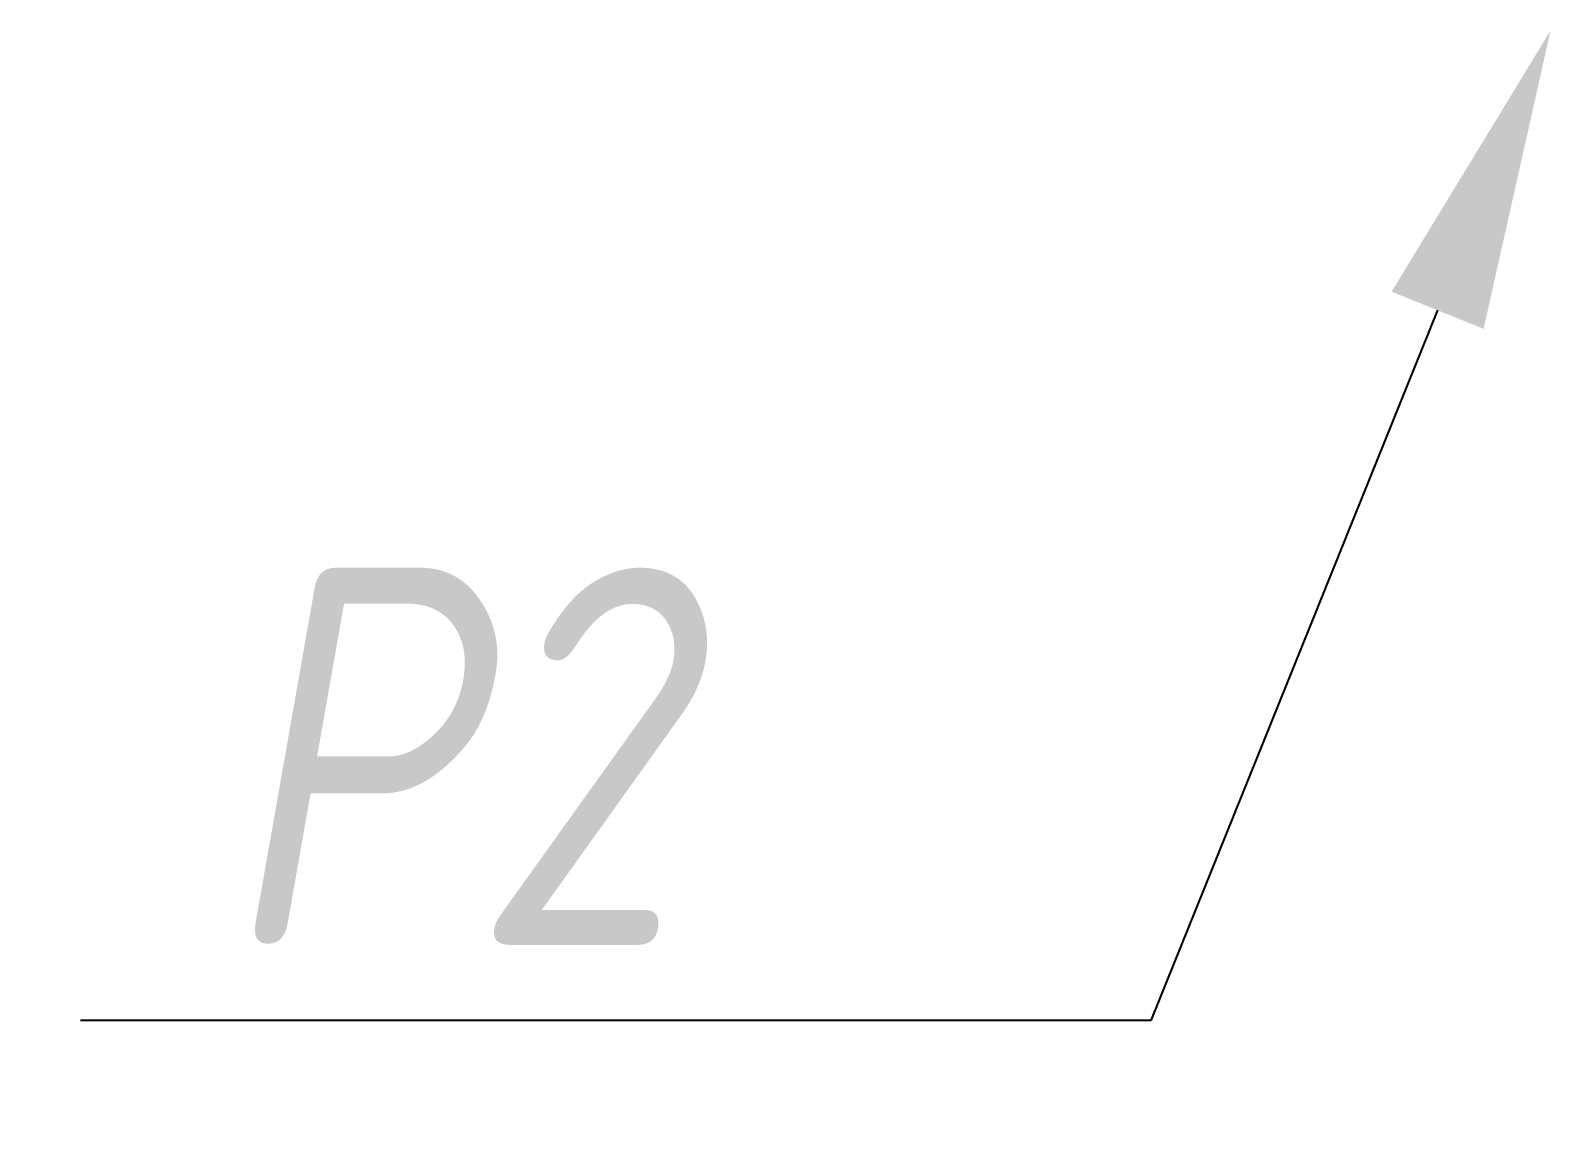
# Model space of a CAD drawing. Header units: millimetres. Extents: x -259793 to 1187961, y -549744 to 43070.
# Drawn here: x 1186954 to 1187961, y -12176 to -11445 of the extents above; entities that cross this region are included whole.
import ezdxf
from ezdxf import colors
from ezdxf.entities.mleader import LeaderData, LeaderLine
from ezdxf.math import Vec2, Vec3

# ---------------------------------------------------------------- set-up
doc = ezdxf.new("R2010")
doc.units = ezdxf.units.MM
doc.layers.add('RC-Выноски', color=7, linetype='Continuous', lineweight=0)
doc.styles.add('RubezhCAD', font='', dxfattribs={"oblique": 10})
doc.styles.get('RubezhCAD').set_extended_font_data('GOST type A')

msp = doc.modelspace()

# ---------------------------------------------------------------- leaders
at = {"layer": 'RC-Выноски', "ltscale": 0.01}
ml = msp.add_multileader_mtext('Standard', dxfattribs=at)
ml.set_content('P2', color=256, style='RubezhCAD')
ml.set_leader_properties()
ml.build(insert=Vec2(0, 0))
ml.multileader.update_dxf_attribs({"has_text_frame": 1, "text_left_attachment_type": 2, "text_right_attachment_type": 6, "dogleg_length": 2, "arrow_head_size": 200, "scale": 100})
ctx = ml.context
ctx.base_point, ctx.scale, ctx.char_height, ctx.arrow_head_size, ctx.landing_gap_size, ctx.plane_origin = Vec3(1186965.15936, -11925.74597), 100, 250, 200, 100, Vec3(1145097.5309, -197907.66219)
ctx.left_attachment, ctx.right_attachment, ctx.text_align_type = 2, 6, 1
notes = []
notes.append((ctx, [(1, (1, 1, 0), (1187696.38396, -12100.74597), (-1, 0), 200, [(0, [(1187961.22519, -11444.69002)], 0, [])])]))
ctx.mtext.insert, ctx.mtext.alignment, ctx.mtext.flow_direction = Vec3(1187230.77166, -11800.74597), 2, 5
ctx.mtext.has_bg_fill, ctx.mtext.bg_color, ctx.mtext.bg_scale_factor, ctx.mtext.bg_transparency, ctx.mtext.use_window_bg_color = 1, -1027028792, 1.5, 0, 1
for ctx, leaders in notes:
    for number, flags, end, landing, length, lines in leaders:
        leader = LeaderData()
        leader.index, (leader.has_last_leader_line, leader.has_dogleg_vector, leader.attachment_direction) = number, flags
        leader.last_leader_point, leader.dogleg_vector, leader.dogleg_length = Vec3(end), Vec3(landing), length
        for number, points, colour, breaks in lines:
            line = LeaderLine()
            line.index, line.vertices, line.color, line.breaks = number, Vec3.list(points), colors.encode_raw_color(colour), breaks
            leader.lines.append(line)
        ctx.leaders.append(leader)

doc.saveas('drawing.dxf')
